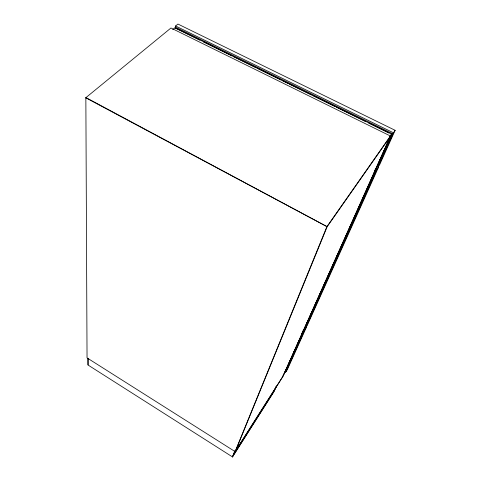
<?xml version="1.0" encoding="UTF-8"?>
<svg xmlns="http://www.w3.org/2000/svg" width="481" height="481" viewBox="0 0 481 481"><rect width="100%" height="100%" fill="white"/><g stroke="black" fill="none" stroke-linecap="round" stroke-linejoin="round"><path stroke-width="0.72" d="M175.343 28.175L175.589 25.968L177.922 24.05L395.148 130.321L379.743 164.508L378.048 166.973L376.707 166.294M276.497 385.936L274.068 391.438L232.431 456.95L234.956 450.739M235.101 450.715L232.467 456.908L88.035 365.025L87.999 358.225M235.053 451.737L282.942 376.238L390.428 136.015L170.959 28L85.852 97.685L87.043 357.882L235.257 451.701L327.164 226.713L390.542 136.231L283.002 376.413L235.053 451.737L326.839 226.749L392.165 133.502L175.787 27.297L175.006 27.946L199.892 40.17M232.431 456.95L273.96 391.432L276.238 386.309M284.902 372.348L303.776 330.213L284.926 372.42L282.99 375.469M302.862 331.024L305.182 327.519L375.932 169.703L304.629 328.282L375.276 170.587L374.086 172.469M375.457 169.186L376.755 167.28L391.612 134.109L175.036 27.724L172.697 29.63M389.935 136.484L391.612 134.091L376.803 167.37L374.747 170.352M392.165 133.502L376.888 167.135M378.685 166.859L376.996 169.318L305.76 327.711L307.221 325.445L378.685 166.859L377.344 166.179M378.048 166.973L393.422 132.792L395.148 130.321M85.901 97.896L86.039 97.601L327.164 226.713L85.901 97.896L86.039 97.601M284.974 372.288L304.263 329.569L301.689 333.573M175.589 25.968L393.422 132.792M203.259 41.817L232.179 56.024M233.525 56.686L255.718 67.593M257.064 68.248L281.277 80.147M282.624 80.808L288.005 83.447M289.352 84.109L311.544 95.01M312.89 95.671L335.089 106.578M336.429 107.239L365.356 121.44M368.717 123.094L388.895 133.009M375.661 168.645L376.996 169.318M88.017 364.899L88.017 358.351M305.098 329.178L285.918 371.837L287.289 369.673L306.559 326.918L305.098 329.178"/></g></svg>
